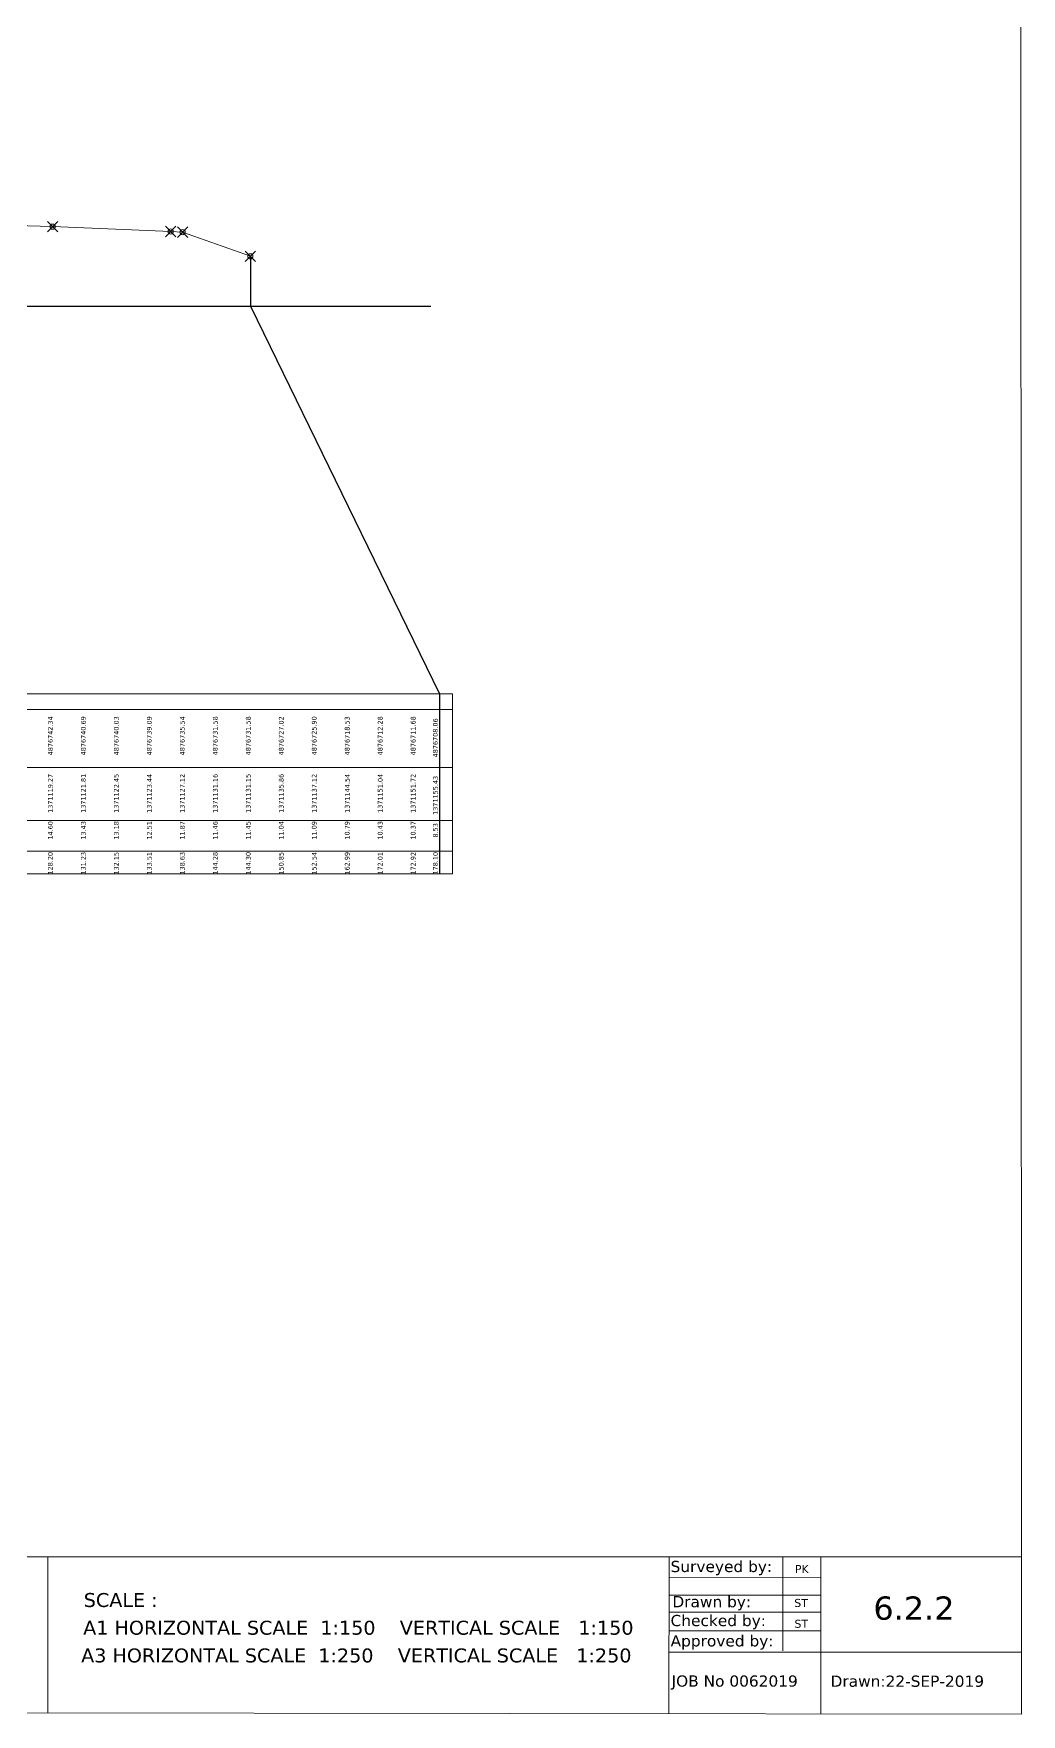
# Model space of a CAD drawing. Header units: millimetres. Extents: x -251759 to 1088765, y -648093 to 103076.
# Drawn here: x 161536 to 237019, y -102865 to 25538 of the extents above; entities that cross this region are included whole.
import ezdxf

# ---------------------------------------------------------------- set-up
doc = ezdxf.new("R2010")
doc.units = ezdxf.units.MM
doc.header["$PDMODE"] = 35
doc.header["$PDSIZE"] = 400
doc.styles.get("Standard").update_dxf_attribs({"font": 'verdana.ttf'})

# ---------------------------------------------------------------- blocks, each defined once
blk = doc.blocks.new('GeomaticsNZ TITLE BLOCK')
at = {"color": 7, "linetype": 'Continuous', "lineweight": 0}
for p, q in [((2363.4, 1579.2), (2364, 94.9)), ((2364, 94.9), (0, 94.9)), ((15.9, 94.9), (2364, 94.9)), ((2364, 94.9), (382.6, 94.9)), ((1755.4, 94.9), (1755.4, -2.6)), ((2143.9, 94.9), (2143.7, -3)), ((2214.9, 94.9), (2214.9, 36.1)), ((2238.6, 94.8), (2238.6, -3.2)), ((2364, -3.5), (2364, 94.9)), ((2143.9, 81.9), (2238.6, 81.7)), ((2143.9, 71), (2238.6, 71)), ((2143.6, 60.4), (2238.6, 60.4)), ((2143.8, 48.6), (2238.6, 48.6)), ((2143.8, 35.4), (2364, 35.3)), ((0, 0), (2364, -3.5))]:
    blk.add_line(p, q, dxfattribs=at)
for s, p in [('PK', (2222.4, 84.8)), ('ST', (2222, 63.6)), ('ST', (2222.1, 50.6))]:
    blk.add_text(s, height=5, dxfattribs=at).set_placement(p)
at = {"color": 7, "linetype": 'Continuous', "lineweight": 0, "char_height": 7, "attachment_point": 1}
for s, insert in [('{\\C256;Surveyed by:}', (2144.7, 92.4)), ('{\\C256;Drawn by:}', (2145.8, 70.4)), ('{\\C256;Checked by:}', (2144.7, 58.6)), ('{\\C256;Approved by:}', (2144.7, 45.9)), ('{\\C256;JOB No 0062019}', (2145.3, 20.8)), ('{\\C256;Drawn:22-SEP-2019}', (2244.7, 20.7))]:
    blk.add_mtext_dynamic_manual_height_columns(s, width=3535.727, gutter_width=159, heights=[0], dxfattribs=dict(at, insert=insert))

msp = doc.modelspace()

# ---------------------------------------------------------------- linework, layer by layer
msp.add_line((-1642, 4718), (191894, 4718))
at = {"color": 7, "linetype": 'Continuous', "lineweight": 0}
for p, q in [((-11989, -24887), (193553, -24887)), ((193553, -24887), (193553, -38639)), ((-11989, -26087), (193553, -26087)), ((-11989, -30539), (193553, -30539)), ((-11989, -34565), (193553, -34565)), ((-11989, -36928), (193553, -36928)), ((-11989, -38639), (193553, -38639))]:
    msp.add_line(p, q, dxfattribs=at)
at = {"color": 1, "linetype": 'Continuous', "lineweight": 0}
for points in [[(82214, 23403), (88042, 23740), (91845, 23938), (99593, 24361), (103891, 24549), (105305, 24441), (106482, 23444), (108093, 22643), (109562, 22402), (110517, 21786), (115362, 20208), (122434, 18867), (128201, 14604), (131226, 13428), (132149, 13184), (133511, 12510), (138628, 11866), (144295, 11446), (150848, 11041), (152535, 11093), (162991, 10793)], [(162991, 10793), (172013, 10425), (172921, 10372), (178100, 8525)]]:
    msp.add_lwpolyline(points, dxfattribs=at)
msp.add_lwpolyline([(178100, 8525), (178100, 4718), (192550, -24887), (192550, -38639)])
at = {"color": 7, "linetype": 'Continuous', "lineweight": 0}
for p in [(162991, 10793), (172013, 10425), (172921, 10372), (178100, 8525)]:
    msp.add_point(p, dxfattribs=at)

# ---------------------------------------------------------------- block references
at = {"linetype": 'Continuous', "lineweight": 0, "xscale": 122.2451171846883, "yscale": 122.2451171846883, "zscale": 122.2451171846883}
msp.add_blockref('GeomaticsNZ TITLE BLOCK', (-51967, -102431), dxfattribs=at)

# ---------------------------------------------------------------- texts
for s, p in [('128.20      14.60    1371119.27         4876742.34', (162995, -38706)), ('131.23      13.43    1371121.81         4876740.69', (165515, -38706)), ('132.15      13.18    1371122.45         4876740.03', (168036, -38706)), ('133.51      12.51    1371123.44         4876739.09', (170556, -38706)), ('138.63      11.87    1371127.12         4876735.54', (173077, -38706)), ('144.28      11.46    1371131.16         4876731.58', (175597, -38706)), ('144.30      11.45    1371131.15         4876731.58', (178117, -38706)), ('150.85      11.04    1371135.86         4876727.02', (180638, -38706)), ('152.54      11.09    1371137.12         4876725.90', (183158, -38706)), ('162.99      10.79    1371144.54         4876718.53', (185679, -38706)), ('172.01      10.43    1371151.04         4876712.28', (188199, -38706)), ('172.92      10.37    1371151.72         4876711.68', (190720, -38706)), ('178.10       8.53    1371155.43         4876708.06', (192417, -38706))]:
    msp.add_text(s, height=359.94, rotation=90).set_placement(p)
at = {"linetype": 'Continuous', "lineweight": 0}
for s, height, p in [('SCALE :  ', 1065.7, (165368, -94660)), ('6.2.2 ', 1776.2, (225708, -95631)), ('A1 HORIZONTAL SCALE  1:150    VERTICAL SCALE   1:150 ', 1065.69, (165325, -96777)), ('A3 HORIZONTAL SCALE  1:250    VERTICAL SCALE   1:250 ', 1065.69, (165170, -98894))]:
    msp.add_text(s, height=height, dxfattribs=at).set_placement(p)

doc.saveas('drawing.dxf')
